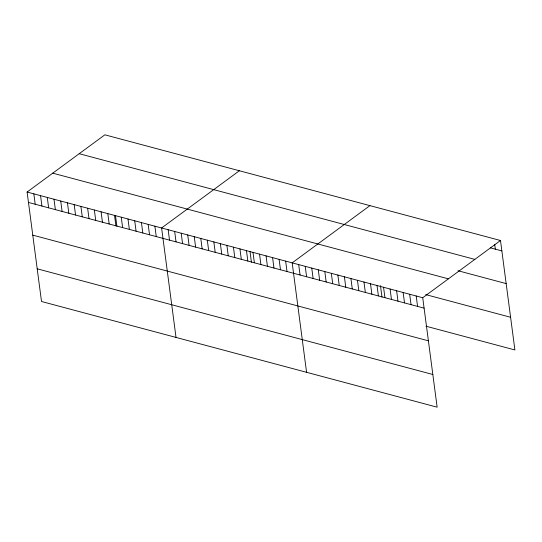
<?xml version="1.0" encoding="UTF-8"?>
<svg xmlns="http://www.w3.org/2000/svg" width="542" height="542" viewBox="0 0 542 542"><rect width="100%" height="100%" fill="white"/><g stroke="black" fill="none" stroke-linecap="round" stroke-linejoin="round"><path stroke-width="0.81" d="M500.49 240.506L422.726 297.734L437.137 407.178L41.51 301.494L27.1 192.044L104.863 134.822L500.49 240.506L514.9 349.956L425.958 326.196M239.381 170.75L161.611 227.979L176.021 337.429M369.935 205.628L292.172 262.856L306.576 372.307M490.435 247.863L501.858 250.912M79.2 153.704L474.826 259.388M458.024 270.736L506.167 283.601M52.764 173.162L448.39 278.845M425.734 294.604L510.598 317.273M27.1 192.044L422.726 297.734M28.469 202.451L424.095 308.141M32.771 235.133L428.397 340.823M37.208 268.812L432.834 374.495M494.704 244.367L495.334 249.171M416.195 295.986L417.57 306.393M409.671 294.245L411.039 304.651M403.14 292.497L404.515 302.91M396.615 290.756L397.984 301.162M390.084 289.015L391.459 299.421M383.56 287.267L384.928 297.673M380.47 285.661L381.974 297.104M377.029 285.526L378.404 295.932M370.504 283.778L371.873 294.191M363.973 282.036L365.342 292.443M357.449 280.295L358.818 290.702M350.918 278.547L352.286 288.961M344.394 276.806L345.762 287.213M337.862 275.058L339.231 285.471M331.338 273.317L332.707 283.723M324.807 271.576L326.176 281.982M318.283 269.828L319.651 280.241M311.752 268.087L313.12 278.493M305.227 266.346L306.596 276.752M298.696 264.598L300.065 275.004M285.641 261.108L287.009 271.522M279.116 259.367L280.485 269.774M272.585 257.626L273.954 268.033M266.061 255.878L267.43 266.285M259.53 254.137L260.898 264.543M252.999 252.389L254.374 262.802M250.025 251.603L251.42 262.226M246.475 250.648L247.843 261.054M239.943 248.907L241.319 259.313M233.419 247.159L234.788 257.565M226.888 245.418L228.263 255.824M220.364 243.67L221.732 254.083M213.833 241.928L215.208 252.335M207.308 240.187L208.677 250.594M200.777 238.439L202.152 248.853M194.253 236.698L195.621 247.105M187.722 234.95L189.097 245.363M181.197 233.209L182.566 243.615M174.666 231.468L176.042 241.874M168.142 229.72L169.51 240.133M154.89 226.183L156.259 236.59M148.162 224.381L149.531 234.794M141.435 222.586L142.803 232.999M134.707 220.79L136.083 231.197M127.987 218.995L129.355 229.401M121.259 217.2L122.627 227.606M115.507 215.669L116.909 226.292M114.531 215.404L115.907 225.811M107.811 213.602L109.179 224.015M101.083 211.807L102.452 222.213M94.355 210.011L95.724 220.418M87.628 208.216L89.003 218.622M80.907 206.421L82.276 216.827M74.179 204.619L75.548 215.032M67.452 202.823L68.827 213.23M60.731 201.028L62.1 211.434M54.004 199.232L55.372 209.639M47.276 197.437L48.645 207.843M40.548 195.635L41.924 206.048M33.828 193.84L35.196 204.246"/></g></svg>
